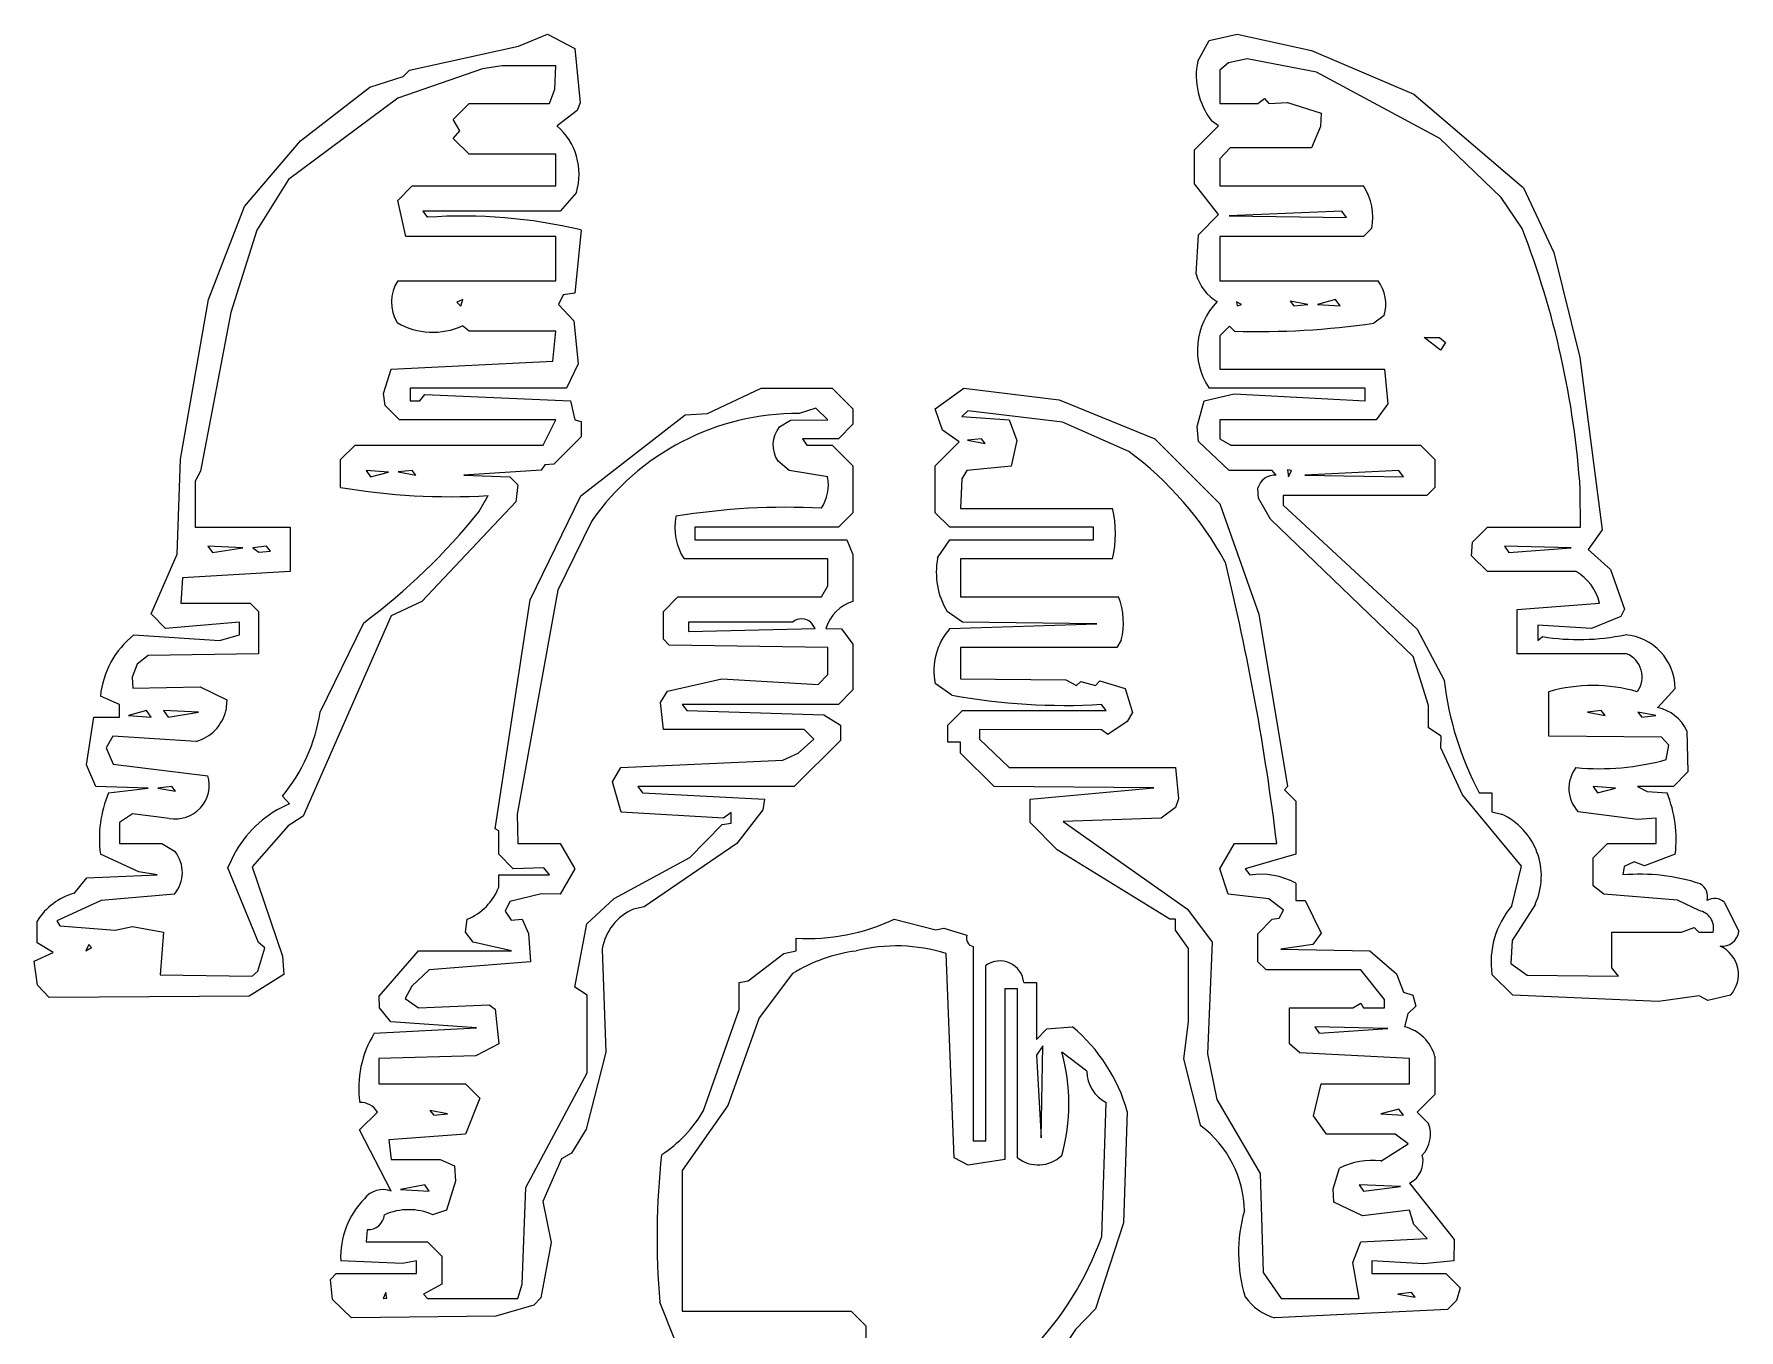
# Model space of a CAD drawing. Header units: millimetres. Extents: x 1.7 to 41.6, y 1.6 to 35.8.
# Drawn here: x 30.14 to 41.56, y 27.15 to 35.84 of the extents above; entities that cross this region are included whole.
import ezdxf

# ---------------------------------------------------------------- set-up
doc = ezdxf.new("R2010")
doc.units = ezdxf.units.MM
doc.linetypes.add('Continuous2', pattern=[0])
doc.layers.add('Unnamed Level 1', color=1, linetype='Continuous')

msp = doc.modelspace()

# ---------------------------------------------------------------- linework, layer by layer
at = {"layer": 'Unnamed Level 1', "color": 1, "linetype": 'Continuous2', "lineweight": -3}
for p, q in [((32.652, 35.593), (33.383, 35.755)), ((33.383, 35.755), (33.578, 35.835)), ((33.578, 35.835), (33.76, 35.738)), ((33.76, 35.738), (33.796, 35.375)), ((37.932, 35.654), (38.008, 35.793)), ((38.008, 35.793), (38.195, 35.835)), ((38.195, 35.835), (38.693, 35.726)), ((33.273, 35.623), (33.142, 35.602)), ((33.633, 35.623), (33.273, 35.623)), ((33.627, 35.466), (33.633, 35.623)), ((38.138, 35.642), (38.08, 35.593)), ((38.262, 35.669), (38.138, 35.642)), ((38.728, 35.581), (38.262, 35.669)), ((38.693, 35.726), (39.38, 35.433)), ((32.388, 35.48), (32.611, 35.55)), ((33.142, 35.602), (32.575, 35.405)), ((32.611, 35.55), (32.652, 35.593)), ((38.08, 35.593), (38.08, 35.369)), ((39.554, 35.136), (38.728, 35.581)), ((32.575, 35.405), (31.842, 34.86)), ((31.923, 35.119), (32.388, 35.48)), ((33.59, 35.369), (33.627, 35.466)), ((38.334, 35.369), (38.38, 35.404)), ((38.38, 35.404), (38.407, 35.369)), ((39.38, 35.433), (40.113, 34.806)), ((32.946, 35.263), (33.052, 35.369)), ((33.052, 35.369), (33.59, 35.369)), ((33.775, 35.323), (33.641, 35.221)), ((33.796, 35.375), (33.775, 35.323)), ((38.08, 35.369), (38.334, 35.369)), ((38.407, 35.369), (38.532, 35.376)), ((38.532, 35.376), (38.758, 35.306)), ((38.758, 35.306), (38.754, 35.215)), ((32.991, 35.186), (32.946, 35.263)), ((32.946, 35.136), (32.991, 35.186)), ((37.911, 35.06), (38.071, 35.221)), ((38.071, 35.221), (38.024, 35.254)), ((38.754, 35.215), (38.694, 35.073)), ((31.549, 34.68), (31.923, 35.119)), ((33.052, 35.03), (32.946, 35.136)), ((37.911, 34.831), (37.911, 35.06)), ((38.15, 35.073), (38.08, 35)), ((38.694, 35.073), (38.15, 35.073)), ((39.965, 34.74), (39.554, 35.136)), ((33.633, 35.03), (33.052, 35.03)), ((33.633, 34.819), (33.633, 35.03)), ((38.08, 35), (38.08, 34.819)), ((31.842, 34.86), (31.63, 34.521)), ((38.071, 34.627), (37.911, 34.831)), ((32.574, 34.721), (32.671, 34.819)), ((32.628, 34.48), (32.574, 34.721)), ((32.671, 34.819), (33.633, 34.819)), ((33.772, 34.774), (33.663, 34.649)), ((38.08, 34.819), (39.042, 34.819)), ((40.104, 34.532), (39.965, 34.74)), ((40.113, 34.806), (40.316, 34.372)), ((31.308, 34.057), (31.549, 34.68)), ((33.663, 34.649), (32.743, 34.649)), ((32.743, 34.649), (32.773, 34.607)), ((37.938, 34.49), (38.071, 34.627)), ((38.897, 34.649), (38.142, 34.617)), ((38.142, 34.617), (38.927, 34.607)), ((38.927, 34.607), (38.897, 34.649)), ((31.63, 34.521), (31.457, 33.97)), ((33.633, 34.48), (32.628, 34.48)), ((33.633, 34.183), (33.633, 34.48)), ((33.802, 34.522), (33.76, 34.099)), ((37.921, 34.226), (37.938, 34.49)), ((39.042, 34.48), (38.08, 34.48)), ((38.08, 34.48), (38.08, 34.183)), ((39.097, 34.534), (39.042, 34.48)), ((40.316, 34.372), (40.491, 33.668)), ((32.574, 34.183), (33.633, 34.183)), ((38.08, 34.183), (39.139, 34.183)), ((31.119, 32.987), (31.308, 34.057)), ((33.01, 34.056), (32.971, 34.039)), ((32.971, 34.039), (32.997, 34.013)), ((32.997, 34.013), (33.01, 34.056)), ((33.682, 34.088), (33.652, 34.024)), ((33.652, 34.024), (33.753, 33.915)), ((33.76, 34.099), (33.682, 34.088)), ((38.226, 34.024), (38.192, 34.042)), ((38.192, 34.042), (38.195, 34.014)), ((38.195, 34.014), (38.226, 34.024)), ((38.669, 34.024), (38.551, 34.045)), ((38.551, 34.045), (38.576, 34.014)), ((38.576, 34.014), (38.669, 34.024)), ((38.855, 34.056), (38.735, 34.024)), ((38.735, 34.024), (38.885, 34.014)), ((38.885, 34.014), (38.855, 34.056)), ((31.457, 33.97), (31.254, 32.908)), ((33.753, 33.915), (33.782, 33.627)), ((39.181, 33.949), (39.111, 33.898)), ((33.052, 33.844), (33.009, 33.881)), ((33.633, 33.844), (33.052, 33.844)), ((33.614, 33.644), (33.633, 33.844)), ((38.144, 33.878), (38.08, 33.814)), ((38.08, 33.814), (38.08, 33.59)), ((38.177, 33.844), (38.144, 33.878)), ((39.558, 33.717), (39.448, 33.802)), ((39.448, 33.802), (39.55, 33.802)), ((39.55, 33.802), (39.591, 33.77)), ((39.591, 33.77), (39.558, 33.717)), ((32.48, 33.428), (32.531, 33.59)), ((32.531, 33.59), (33.614, 33.644)), ((33.782, 33.627), (33.705, 33.463)), ((38.08, 33.59), (39.182, 33.59)), ((39.182, 33.59), (39.205, 33.358)), ((40.491, 33.668), (40.64, 32.513)), ((33.705, 33.463), (32.658, 33.463)), ((32.658, 33.463), (32.658, 33.378)), ((34.649, 33.294), (35.009, 33.463)), ((35.009, 33.463), (35.484, 33.463)), ((35.484, 33.463), (35.623, 33.324)), ((36.174, 33.324), (36.365, 33.463)), ((36.365, 33.463), (37.004, 33.384)), ((39.054, 33.463), (38.008, 33.463)), ((39.054, 33.378), (39.054, 33.463)), ((32.489, 33.348), (32.48, 33.428)), ((32.586, 33.251), (32.489, 33.348)), ((32.658, 33.378), (32.722, 33.378)), ((32.722, 33.378), (32.755, 33.421)), ((32.755, 33.421), (33.732, 33.378)), ((33.732, 33.378), (33.76, 33.251)), ((37.004, 33.384), (37.644, 33.124)), ((37.927, 33.206), (37.974, 33.378)), ((37.974, 33.378), (38.175, 33.425)), ((38.175, 33.425), (39.054, 33.378)), ((39.205, 33.358), (39.127, 33.251)), ((33.633, 33.251), (32.586, 33.251)), ((33.548, 33.082), (33.633, 33.251)), ((33.76, 33.251), (33.802, 33.239)), ((33.801, 32.742), (34.5, 33.285)), ((33.802, 33.239), (33.802, 33.137)), ((34.5, 33.285), (34.649, 33.294)), ((35.13, 33.204), (35.205, 33.248)), ((35.205, 33.248), (35.454, 33.251)), ((35.375, 33.329), (35.263, 33.294)), ((35.454, 33.251), (35.375, 33.329)), ((35.623, 33.324), (35.623, 33.221)), ((36.222, 33.182), (36.174, 33.324)), ((36.392, 33.312), (36.352, 33.273)), ((36.352, 33.273), (36.67, 33.251)), ((37.026, 33.236), (36.392, 33.312)), ((36.67, 33.251), (36.721, 33.112)), ((37.471, 33.039), (37.026, 33.236)), ((39.127, 33.251), (38.08, 33.251)), ((38.08, 33.251), (38.08, 33.124)), ((33.802, 33.137), (33.62, 32.955)), ((35.526, 33.124), (35.285, 33.124)), ((35.285, 33.124), (35.314, 33.082)), ((35.623, 33.221), (35.526, 33.124)), ((36.335, 33.103), (36.222, 33.182)), ((36.483, 33.124), (36.39, 33.114)), ((36.39, 33.114), (36.509, 33.092)), ((36.509, 33.092), (36.483, 33.124)), ((36.721, 33.112), (36.682, 32.94)), ((37.644, 33.124), (38.08, 32.688)), ((37.937, 33.106), (37.927, 33.206)), ((38.08, 33.124), (38.153, 33.082)), ((32.192, 32.985), (32.29, 33.082)), ((32.29, 33.082), (33.548, 33.082)), ((35.314, 33.082), (35.484, 33.082)), ((35.484, 33.082), (35.623, 32.942)), ((36.174, 32.942), (36.335, 33.103)), ((38.143, 32.912), (37.937, 33.106)), ((38.153, 33.082), (39.423, 33.082)), ((39.423, 33.082), (39.52, 32.985)), ((31.097, 32.351), (31.119, 32.987)), ((31.254, 32.908), (31.218, 32.84)), ((32.192, 32.798), (32.192, 32.985)), ((32.512, 32.901), (32.362, 32.912)), ((32.362, 32.912), (32.392, 32.87)), ((32.392, 32.87), (32.512, 32.901)), ((32.671, 32.912), (32.578, 32.902)), ((32.578, 32.902), (32.696, 32.881)), ((32.696, 32.881), (32.671, 32.912)), ((33.535, 32.913), (33.017, 32.881)), ((33.017, 32.881), (33.324, 32.87)), ((33.559, 32.949), (33.535, 32.913)), ((33.62, 32.955), (33.559, 32.949)), ((35.195, 32.912), (35.121, 32.974)), ((35.454, 32.87), (35.195, 32.912)), ((35.623, 32.942), (35.623, 32.628)), ((36.174, 32.628), (36.174, 32.942)), ((36.386, 32.912), (36.351, 32.856)), ((36.682, 32.94), (36.386, 32.912)), ((38.431, 32.912), (38.143, 32.912)), ((38.457, 32.881), (38.431, 32.912)), ((38.559, 32.912), (38.534, 32.915)), ((38.534, 32.915), (38.54, 32.87)), ((38.54, 32.87), (38.559, 32.912)), ((39.279, 32.912), (38.65, 32.881)), ((38.65, 32.881), (39.309, 32.87)), ((39.309, 32.87), (39.279, 32.912)), ((39.52, 32.985), (39.52, 32.798)), ((31.218, 32.84), (31.218, 32.531)), ((33.324, 32.87), (33.378, 32.815)), ((33.378, 32.815), (33.366, 32.701)), ((36.351, 32.856), (36.344, 32.658)), ((38.339, 32.727), (38.335, 32.795)), ((39.52, 32.798), (39.466, 32.743)), ((40.495, 32.531), (40.493, 32.781)), ((33.366, 32.701), (32.736, 32.034)), ((33.118, 32.634), (33.179, 32.743)), ((33.461, 32.045), (33.801, 32.742)), ((36.344, 32.658), (37.36, 32.658)), ((38.08, 32.688), (38.341, 31.949)), ((38.419, 32.586), (38.339, 32.727)), ((39.466, 32.743), (38.504, 32.743)), ((38.504, 32.743), (38.504, 32.68)), ((38.504, 32.68), (39.401, 31.849)), ((33.872, 32.571), (33.647, 32.109)), ((35.623, 32.628), (35.526, 32.531)), ((36.271, 32.531), (36.174, 32.628)), ((39.374, 31.665), (38.419, 32.586)), ((31.218, 32.531), (31.854, 32.531)), ((31.854, 32.531), (31.854, 32.235)), ((35.526, 32.531), (34.564, 32.531)), ((34.564, 32.531), (34.564, 32.447)), ((34.564, 32.447), (35.581, 32.447)), ((35.581, 32.447), (35.623, 32.349)), ((36.19, 32.326), (36.271, 32.446)), ((37.233, 32.531), (36.271, 32.531)), ((36.271, 32.446), (37.233, 32.447)), ((37.233, 32.447), (37.233, 32.531)), ((39.766, 32.341), (39.772, 32.431)), ((39.772, 32.431), (39.872, 32.531)), ((39.872, 32.531), (40.495, 32.531)), ((40.64, 32.513), (40.546, 32.383)), ((30.922, 31.951), (31.097, 32.351)), ((31.538, 32.394), (31.303, 32.404)), ((31.303, 32.404), (31.333, 32.362)), ((31.333, 32.362), (31.538, 32.394)), ((31.696, 32.404), (31.604, 32.393)), ((31.604, 32.393), (31.645, 32.365)), ((31.645, 32.365), (31.722, 32.372)), ((31.722, 32.372), (31.696, 32.404)), ((35.454, 32.319), (34.492, 32.319)), ((35.454, 32.138), (35.454, 32.319)), ((35.623, 32.349), (35.623, 32.035)), ((37.36, 32.319), (36.344, 32.319)), ((36.344, 32.319), (36.344, 32.065)), ((39.872, 32.235), (39.766, 32.341)), ((40.433, 32.393), (39.986, 32.404)), ((39.986, 32.404), (40.016, 32.362)), ((40.016, 32.362), (40.433, 32.393)), ((40.546, 32.383), (40.696, 32.249)), ((31.854, 32.235), (31.133, 32.192)), ((40.465, 32.235), (39.872, 32.235)), ((40.696, 32.249), (40.79, 31.982)), ((31.133, 32.192), (31.121, 32.023)), ((33.647, 32.109), (33.373, 30.61)), ((35.412, 32.065), (35.454, 32.138)), ((31.121, 32.023), (31.587, 32.023)), ((31.587, 32.023), (31.642, 31.968)), ((31.642, 31.968), (31.642, 31.684)), ((32.736, 32.034), (32.531, 31.939)), ((33.227, 30.512), (33.461, 32.045)), ((34.353, 31.968), (34.45, 32.065)), ((34.353, 31.781), (34.353, 31.968)), ((34.45, 32.065), (35.412, 32.065)), ((36.344, 32.065), (37.402, 32.065)), ((40.071, 31.981), (40.622, 32.023)), ((40.071, 31.684), (40.071, 31.981)), ((40.79, 31.982), (40.766, 31.933)), ((31.019, 31.854), (30.922, 31.951)), ((31.515, 31.896), (31.019, 31.854)), ((31.515, 31.811), (31.515, 31.896)), ((32.531, 31.939), (31.941, 30.596)), ((32.055, 31.292), (32.347, 31.892)), ((35.221, 31.896), (34.522, 31.896)), ((34.522, 31.896), (34.522, 31.832)), ((34.522, 31.832), (35.369, 31.854)), ((35.369, 31.854), (35.342, 31.894)), ((35.442, 31.854), (35.546, 31.85)), ((36.356, 31.896), (36.253, 31.967)), ((36.271, 31.853), (37.256, 31.885)), ((37.256, 31.885), (36.356, 31.896)), ((38.341, 31.949), (38.534, 30.795)), ((40.569, 31.853), (40.209, 31.876)), ((40.209, 31.876), (40.209, 31.773)), ((40.766, 31.933), (40.569, 31.853)), ((30.807, 31.811), (31.381, 31.772)), ((31.381, 31.772), (31.515, 31.811)), ((34.392, 31.741), (34.353, 31.781)), ((35.454, 31.726), (34.392, 31.741)), ((35.546, 31.85), (35.623, 31.748)), ((35.623, 31.748), (35.623, 31.442)), ((37.419, 31.775), (37.39, 31.726)), ((39.401, 31.849), (39.582, 31.507)), ((40.209, 31.773), (40.241, 31.799)), ((30.904, 31.672), (30.83, 31.614)), ((31.642, 31.684), (30.904, 31.672)), ((35.454, 31.544), (35.454, 31.726)), ((37.39, 31.726), (36.344, 31.726)), ((36.344, 31.726), (36.344, 31.515)), ((39.477, 31.338), (39.374, 31.665)), ((40.804, 31.684), (40.071, 31.684)), ((30.83, 31.614), (30.795, 31.528)), ((30.795, 31.528), (30.801, 31.454)), ((34.381, 31.433), (34.745, 31.517)), ((34.745, 31.517), (35.389, 31.477)), ((35.389, 31.477), (35.454, 31.544)), ((36.344, 31.515), (37.049, 31.509)), ((30.71, 31.345), (30.583, 31.4)), ((30.801, 31.454), (31.251, 31.463)), ((31.251, 31.463), (31.43, 31.375)), ((34.333, 31.358), (34.381, 31.433)), ((35.623, 31.442), (35.526, 31.345)), ((36.284, 31.406), (36.174, 31.485)), ((37.049, 31.509), (37.121, 31.472)), ((37.121, 31.472), (37.15, 31.498)), ((37.15, 31.498), (37.248, 31.472)), ((37.248, 31.472), (37.276, 31.503)), ((37.276, 31.503), (37.445, 31.451)), ((37.445, 31.451), (37.496, 31.291)), ((40.283, 31.133), (40.283, 31.43)), ((40.876, 31.43), (40.876, 31.43)), ((41.129, 31.451), (41.012, 31.324)), ((41.129, 31.451), (41.129, 31.451)), ((30.71, 31.26), (30.71, 31.345)), ((30.892, 31.303), (30.772, 31.271)), ((30.922, 31.26), (30.892, 31.303)), ((31.241, 31.292), (31.006, 31.303)), ((31.006, 31.303), (31.036, 31.26)), ((31.036, 31.26), (31.241, 31.292)), ((31.43, 31.375), (31.423, 31.302)), ((34.353, 31.176), (34.333, 31.358)), ((35.526, 31.345), (34.48, 31.345)), ((34.48, 31.345), (34.51, 31.303)), ((34.51, 31.303), (35.427, 31.275)), ((36.259, 31.206), (36.356, 31.303)), ((36.356, 31.303), (37.318, 31.303)), ((37.318, 31.303), (37.288, 31.345)), ((37.496, 31.291), (37.459, 31.231)), ((39.478, 31.188), (39.477, 31.338)), ((40.634, 31.303), (40.541, 31.292)), ((40.541, 31.292), (40.66, 31.271)), ((40.66, 31.271), (40.634, 31.303)), ((40.999, 31.271), (40.88, 31.292)), ((40.88, 31.292), (40.906, 31.26)), ((30.49, 30.939), (30.54, 31.26)), ((30.54, 31.26), (30.71, 31.26)), ((30.772, 31.271), (30.922, 31.26)), ((35.297, 31.176), (34.353, 31.176)), ((35.36, 31.112), (35.297, 31.176)), ((35.427, 31.275), (35.539, 31.206)), ((35.539, 31.206), (35.539, 31.103)), ((36.259, 31.091), (36.259, 31.206)), ((37.288, 31.175), (36.471, 31.176)), ((36.471, 31.176), (36.471, 31.112)), ((37.329, 31.144), (37.288, 31.175)), ((37.459, 31.231), (37.329, 31.144)), ((39.563, 31.133), (39.478, 31.188)), ((40.906, 31.26), (40.999, 31.271)), ((30.667, 31.133), (30.622, 31.054)), ((31.224, 31.097), (30.667, 31.133)), ((35.539, 31.103), (35.23, 30.795)), ((35.255, 31.018), (35.36, 31.112)), ((36.344, 31.091), (36.259, 31.091)), ((36.344, 31.019), (36.344, 31.091)), ((36.471, 31.112), (36.67, 30.922)), ((39.559, 31.053), (39.563, 31.133)), ((41.038, 31.126), (40.283, 31.133)), ((41.087, 31.071), (41.038, 31.126)), ((41.07, 30.976), (41.087, 31.071)), ((41.208, 31.168), (41.215, 30.892)), ((30.622, 31.054), (30.669, 30.944)), ((30.669, 30.944), (31.303, 30.867)), ((34.069, 30.922), (35.154, 30.971)), ((35.154, 30.971), (35.255, 31.018)), ((36.568, 30.795), (36.344, 31.019)), ((39.704, 30.738), (39.559, 31.053)), ((30.553, 30.795), (30.49, 30.939)), ((34.013, 30.827), (34.069, 30.922)), ((34.071, 30.622), (34.013, 30.827)), ((36.67, 30.922), (37.784, 30.922)), ((37.784, 30.922), (37.802, 30.713)), ((41.215, 30.892), (41.118, 30.795)), ((30.902, 30.784), (30.553, 30.795)), ((30.638, 30.752), (30.902, 30.784)), ((31.061, 30.795), (30.968, 30.784)), ((30.968, 30.784), (31.087, 30.763)), ((31.087, 30.763), (31.061, 30.795)), ((31.849, 30.678), (31.802, 30.731)), ((35.23, 30.795), (34.183, 30.795)), ((34.183, 30.795), (34.213, 30.752)), ((34.213, 30.752), (35.03, 30.71)), ((37.637, 30.785), (36.568, 30.795)), ((36.809, 30.71), (37.637, 30.785)), ((37.802, 30.713), (37.784, 30.653)), ((38.534, 30.795), (38.513, 30.773)), ((38.513, 30.773), (38.588, 30.697)), ((40.099, 30.26), (39.704, 30.738)), ((39.817, 30.752), (39.902, 30.752)), ((39.902, 30.752), (39.902, 30.625)), ((40.729, 30.783), (40.579, 30.794)), ((40.579, 30.794), (40.609, 30.752)), ((40.609, 30.752), (40.729, 30.783)), ((41.118, 30.795), (40.876, 30.795)), ((40.876, 30.795), (40.941, 30.761)), ((40.941, 30.761), (41.075, 30.752)), ((30.798, 30.611), (30.71, 30.553)), ((31.043, 30.581), (30.798, 30.611)), ((33.373, 30.61), (33.378, 30.413)), ((34.756, 30.583), (34.071, 30.622)), ((34.808, 30.621), (34.756, 30.583)), ((34.808, 30.55), (34.808, 30.621)), ((35.02, 30.638), (34.845, 30.412)), ((35.03, 30.71), (35.02, 30.638)), ((36.809, 30.553), (36.809, 30.71)), ((37.784, 30.653), (37.687, 30.583)), ((38.588, 30.697), (38.588, 30.341)), ((39.902, 30.625), (39.966, 30.61)), ((40.878, 30.573), (40.48, 30.625)), ((30.71, 30.553), (30.71, 30.413)), ((31.84, 30.532), (31.599, 30.256)), ((31.941, 30.596), (31.84, 30.532)), ((33.251, 30.498), (33.227, 30.512)), ((33.251, 30.341), (33.251, 30.498)), ((34.53, 30.32), (34.746, 30.54)), ((34.746, 30.54), (34.808, 30.55)), ((36.991, 30.371), (36.809, 30.553)), ((37.687, 30.583), (37.03, 30.561)), ((37.03, 30.561), (37.863, 29.973)), ((41.003, 30.583), (40.878, 30.573)), ((41.003, 30.413), (41.003, 30.583)), ((30.71, 30.413), (30.994, 30.413)), ((30.994, 30.413), (31.083, 30.359)), ((33.378, 30.413), (33.663, 30.413)), ((33.663, 30.413), (33.76, 30.244)), ((34.845, 30.412), (34.225, 29.988)), ((37.745, 29.907), (36.991, 30.371)), ((38.08, 30.244), (38.177, 30.413)), ((38.177, 30.413), (38.461, 30.413)), ((40.579, 30.316), (40.676, 30.413)), ((40.676, 30.413), (41.003, 30.413)), ((30.841, 30.224), (30.583, 30.341)), ((31.436, 30.25), (31.49, 30.362)), ((31.599, 30.256), (31.802, 29.659)), ((33.348, 30.244), (33.251, 30.341)), ((34.023, 30.045), (34.53, 30.32)), ((38.588, 30.341), (38.25, 30.244)), ((40.036, 29.995), (40.099, 30.26)), ((40.579, 30.129), (40.579, 30.316)), ((40.788, 30.258), (40.779, 30.202)), ((40.855, 30.289), (40.788, 30.258)), ((40.924, 30.264), (40.855, 30.289)), ((41.13, 30.341), (40.924, 30.264)), ((30.407, 30.079), (30.492, 30.184)), ((30.492, 30.184), (30.964, 30.202)), ((30.964, 30.202), (30.841, 30.224)), ((31.642, 29.749), (31.436, 30.25)), ((33.251, 30.121), (33.251, 30.202)), ((33.251, 30.202), (33.59, 30.202)), ((33.553, 30.251), (33.348, 30.244)), ((33.59, 30.202), (33.553, 30.251)), ((33.76, 30.244), (33.663, 30.074)), ((38.135, 30.074), (38.08, 30.244)), ((38.25, 30.244), (38.28, 30.202)), ((38.588, 30.147), (38.588, 30.032)), ((30.588, 30.032), (30.291, 29.894)), ((31.079, 30.074), (30.588, 30.032)), ((33.538, 30.076), (33.326, 30.024)), ((33.663, 30.074), (33.538, 30.076)), ((33.841, 29.874), (34.023, 30.045)), ((38.408, 30.043), (38.135, 30.074)), ((38.506, 29.967), (38.408, 30.043)), ((38.588, 30.032), (38.652, 30.032)), ((38.652, 30.032), (38.758, 29.812)), ((40.651, 30.073), (40.579, 30.129)), ((41.145, 30.034), (40.651, 30.073)), ((41.289, 29.963), (41.145, 30.034)), ((33.326, 30.024), (33.294, 29.959)), ((33.294, 29.959), (33.335, 29.899)), ((34.225, 29.988), (34.154, 29.973)), ((37.863, 29.973), (38.028, 29.752)), ((38.431, 29.905), (38.477, 29.913)), ((38.477, 29.913), (38.506, 29.967)), ((40.193, 30.007), (40.038, 29.762)), ((41.46, 30.018), (41.556, 29.823)), ((30.159, 29.747), (30.159, 29.893)), ((30.291, 29.894), (30.311, 29.862)), ((30.311, 29.862), (30.681, 29.832)), ((30.681, 29.832), (30.799, 29.857)), ((30.799, 29.857), (31.006, 29.82)), ((31.006, 29.82), (30.983, 29.534)), ((33.028, 29.82), (33.04, 29.905)), ((33.08, 29.751), (33.028, 29.82)), ((33.335, 29.899), (33.408, 29.905)), ((33.408, 29.905), (33.451, 29.811)), ((33.451, 29.811), (33.463, 29.621)), ((33.76, 29.451), (33.841, 29.874)), ((35.899, 29.905), (36.177, 29.834)), ((36.177, 29.834), (36.232, 29.846)), ((36.232, 29.846), (36.386, 29.799)), ((37.784, 29.905), (37.745, 29.907)), ((37.784, 29.833), (37.784, 29.905)), ((37.871, 29.709), (37.784, 29.833)), ((38.334, 29.808), (38.431, 29.905)), ((38.334, 29.621), (38.334, 29.808)), ((38.758, 29.812), (38.703, 29.736)), ((40.706, 29.579), (40.706, 29.82)), ((40.706, 29.82), (41.172, 29.82)), ((41.172, 29.82), (41.257, 29.85)), ((41.257, 29.85), (41.287, 29.82)), ((41.287, 29.82), (41.384, 29.82)), ((30.267, 29.682), (30.159, 29.747)), ((30.505, 29.736), (30.486, 29.693)), ((30.486, 29.693), (30.524, 29.716)), ((30.524, 29.716), (30.505, 29.736)), ((31.637, 29.558), (31.684, 29.714)), ((31.684, 29.714), (31.642, 29.749)), ((32.451, 29.391), (32.713, 29.693)), ((32.713, 29.693), (33.336, 29.693)), ((33.336, 29.693), (33.08, 29.751)), ((33.943, 29.706), (33.968, 29.015)), ((35.16, 29.676), (35.242, 29.693)), ((35.242, 29.693), (35.242, 29.778)), ((36.428, 29.723), (36.428, 28.422)), ((37.87, 29.218), (37.871, 29.709)), ((38.028, 29.752), (37.998, 29.005)), ((38.703, 29.736), (38.489, 29.706)), ((38.489, 29.706), (39.084, 29.693)), ((39.084, 29.693), (39.262, 29.539)), ((40.038, 29.762), (40.029, 29.609)), ((30.139, 29.625), (30.267, 29.682)), ((30.161, 29.465), (30.139, 29.625)), ((31.802, 29.659), (31.811, 29.536)), ((33.463, 29.621), (32.785, 29.566)), ((34.921, 29.492), (35.16, 29.676)), ((36.301, 28.308), (36.247, 29.675)), ((36.513, 28.422), (36.513, 29.596)), ((38.389, 29.566), (38.334, 29.621)), ((40.029, 29.609), (40.137, 29.53)), ((40.749, 29.524), (40.706, 29.579)), ((30.241, 29.382), (30.161, 29.465)), ((30.983, 29.534), (31.599, 29.524)), ((31.811, 29.536), (31.58, 29.39)), ((31.599, 29.524), (31.637, 29.558)), ((32.668, 29.458), (32.625, 29.375)), ((32.785, 29.566), (32.668, 29.458)), ((34.861, 29.481), (34.921, 29.492)), ((34.861, 29.3), (34.861, 29.481)), ((35.219, 29.542), (34.994, 29.245)), ((36.767, 29.481), (36.852, 29.481)), ((36.852, 29.481), (36.852, 29.1)), ((39.024, 29.566), (38.389, 29.566)), ((39.182, 29.368), (39.024, 29.566)), ((39.262, 29.539), (39.309, 29.418)), ((40.041, 29.397), (39.902, 29.536)), ((40.137, 29.53), (40.749, 29.524)), ((31.58, 29.39), (30.241, 29.382)), ((32.453, 29.311), (32.451, 29.391)), ((32.625, 29.375), (32.713, 29.312)), ((33.844, 29.397), (33.76, 29.451)), ((33.844, 28.876), (33.844, 29.397)), ((36.725, 29.439), (36.64, 29.439)), ((36.64, 29.439), (36.64, 28.295)), ((36.725, 28.308), (36.725, 29.439)), ((38.97, 29.312), (39.024, 29.343)), ((39.024, 29.343), (39.042, 29.312)), ((39.182, 29.312), (39.182, 29.368)), ((39.309, 29.418), (39.372, 29.397)), ((39.372, 29.397), (39.393, 29.324)), ((41.018, 29.355), (40.041, 29.397)), ((41.289, 29.393), (41.018, 29.355)), ((41.348, 29.361), (41.289, 29.393)), ((41.499, 29.397), (41.348, 29.361)), ((32.527, 29.219), (32.453, 29.311)), ((32.713, 29.312), (33.187, 29.333)), ((33.187, 29.333), (33.226, 29.304)), ((33.226, 29.304), (33.251, 29.07)), ((34.623, 28.624), (34.861, 29.3)), ((34.994, 29.245), (34.786, 28.657)), ((38.546, 29.07), (38.546, 29.312)), ((38.546, 29.312), (38.97, 29.312)), ((39.042, 29.312), (39.182, 29.312)), ((39.338, 29.272), (39.317, 29.185)), ((39.393, 29.324), (39.338, 29.272)), ((32.417, 29.143), (33.101, 29.179)), ((33.101, 29.179), (32.527, 29.219)), ((36.852, 29.1), (36.922, 29.172)), ((36.922, 29.172), (37.094, 29.185)), ((37.838, 28.97), (37.87, 29.218)), ((39.205, 29.174), (38.716, 29.185)), ((38.716, 29.185), (38.746, 29.143)), ((38.746, 29.143), (39.205, 29.174)), ((33.251, 29.07), (33.098, 28.991)), ((33.968, 29.015), (33.837, 28.5)), ((36.894, 29.058), (36.852, 28.994)), ((36.884, 28.442), (36.894, 29.058)), ((37.19, 28.888), (37.021, 29.015)), ((37.998, 29.005), (38.06, 28.699)), ((38.615, 29.011), (38.546, 29.07)), ((39.351, 28.973), (38.615, 29.011)), ((33.098, 28.991), (32.447, 28.973)), ((32.447, 28.973), (32.447, 28.804)), ((36.852, 28.994), (36.884, 28.442)), ((37.19, 28.888), (37.19, 28.888)), ((37.953, 28.52), (37.838, 28.97)), ((39.351, 28.804), (39.351, 28.973)), ((39.52, 28.986), (39.52, 28.731)), ((32.447, 28.804), (33.027, 28.804)), ((33.027, 28.804), (33.124, 28.707)), ((33.433, 28.109), (33.844, 28.876)), ((38.706, 28.589), (38.758, 28.804)), ((38.758, 28.804), (39.351, 28.804)), ((33.124, 28.707), (33.027, 28.465)), ((34.786, 28.657), (34.48, 28.223)), ((37.289, 27.781), (37.318, 28.677)), ((38.06, 28.699), (38.349, 28.202)), ((39.52, 28.731), (39.402, 28.613)), ((32.319, 28.495), (32.438, 28.613)), ((32.908, 28.602), (32.79, 28.624)), ((32.79, 28.624), (32.815, 28.592)), ((32.815, 28.592), (32.908, 28.602)), ((37.46, 28.618), (37.435, 27.871)), ((38.795, 28.465), (38.706, 28.589)), ((39.279, 28.634), (39.159, 28.603)), ((39.159, 28.603), (39.309, 28.592)), ((39.309, 28.592), (39.279, 28.634)), ((39.402, 28.613), (39.478, 28.537)), ((32.531, 28.084), (32.319, 28.495)), ((33.027, 28.465), (32.514, 28.427)), ((33.837, 28.5), (33.738, 28.338)), ((39.254, 28.465), (38.795, 28.465)), ((39.342, 28.401), (39.254, 28.465)), ((32.514, 28.427), (32.531, 28.295)), ((33.738, 28.338), (33.671, 28.3)), ((36.428, 28.422), (36.513, 28.422)), ((39.158, 28.286), (39.342, 28.401)), ((32.531, 28.295), (32.858, 28.295)), ((32.858, 28.295), (32.955, 28.253)), ((32.955, 28.253), (32.961, 28.151)), ((33.671, 28.3), (33.547, 28.014)), ((34.48, 28.223), (34.48, 27.279)), ((36.395, 28.258), (36.301, 28.308)), ((36.64, 28.295), (36.395, 28.258)), ((38.349, 28.202), (38.37, 27.54)), ((38.839, 28.1), (38.882, 28.238)), ((32.755, 28.126), (32.593, 28.094)), ((32.593, 28.094), (32.785, 28.084)), ((32.785, 28.084), (32.755, 28.126)), ((32.961, 28.151), (32.9, 27.957)), ((33.408, 27.462), (33.433, 28.109)), ((38.843, 28.011), (38.839, 28.1)), ((39.289, 28.115), (39.012, 28.126)), ((39.012, 28.126), (39.042, 28.084)), ((39.042, 28.084), (39.289, 28.115)), ((39.351, 28.138), (39.649, 27.761)), ((33.547, 28.014), (33.601, 27.741)), ((39.036, 27.919), (38.843, 28.011)), ((32.485, 27.925), (32.485, 27.925)), ((32.9, 27.957), (32.808, 27.925)), ((37.435, 27.871), (37.247, 27.295)), ((39.351, 27.956), (39.036, 27.919)), ((39.38, 27.861), (39.351, 27.956)), ((39.469, 27.766), (39.38, 27.861)), ((32.369, 27.826), (32.362, 27.745)), ((32.362, 27.745), (32.773, 27.745)), ((32.773, 27.745), (32.87, 27.648)), ((38.971, 27.607), (39.024, 27.745)), ((39.024, 27.745), (39.469, 27.766)), ((39.649, 27.761), (39.647, 27.618)), ((32.87, 27.648), (32.87, 27.461)), ((33.601, 27.741), (33.532, 27.369)), ((32.123, 27.493), (32.162, 27.533)), ((32.162, 27.533), (32.701, 27.533)), ((32.606, 27.6), (32.192, 27.618)), ((32.701, 27.618), (32.606, 27.6)), ((32.701, 27.533), (32.701, 27.618)), ((38.37, 27.54), (38.491, 27.364)), ((39.012, 27.364), (38.971, 27.607)), ((39.443, 27.597), (39.097, 27.618)), ((39.097, 27.618), (39.097, 27.533)), ((39.097, 27.533), (39.593, 27.533)), ((39.647, 27.618), (39.443, 27.597)), ((39.593, 27.533), (39.69, 27.436)), ((32.138, 27.358), (32.123, 27.493)), ((32.495, 27.406), (32.476, 27.364)), ((32.502, 27.368), (32.495, 27.406)), ((32.87, 27.461), (32.747, 27.395)), ((33.378, 27.364), (33.408, 27.462)), ((39.363, 27.406), (39.271, 27.395)), ((39.389, 27.374), (39.363, 27.406)), ((39.69, 27.436), (39.665, 27.351)), ((32.264, 27.236), (32.138, 27.358)), ((32.476, 27.364), (32.502, 27.368)), ((32.747, 27.395), (32.773, 27.364)), ((32.773, 27.364), (33.378, 27.364)), ((33.485, 27.321), (33.231, 27.246)), ((33.532, 27.369), (33.485, 27.321)), ((34.429, 27.088), (34.33, 27.341)), ((37.247, 27.295), (37.114, 27.157)), ((39.605, 27.291), (38.448, 27.236)), ((38.491, 27.364), (39.012, 27.364)), ((39.271, 27.395), (39.389, 27.374)), ((39.665, 27.351), (39.605, 27.291)), ((33.231, 27.246), (32.264, 27.236)), ((34.48, 27.279), (35.611, 27.279)), ((35.611, 27.279), (35.708, 27.182)), ((35.708, 27.182), (35.708, 26.995)), ((37.114, 27.157), (36.937, 26.893))]:
    msp.add_line(p, q, dxfattribs=at)
for centre, radius, start, end in [((38.419, 35.556), 0.497, 168.572, 217.3327), ((33.361, 34.896), 0.428, 343.4033, 49.2651), ((38.704, 34.606), 0.4, 349.6281, 32.2157), ((33.009, 31.198), 3.418, 76.5895, 93.966), ((34.566, 32.383), 5.941, 3.8422, 21.2085), ((32.796, 34.04), 0.264, 147.2824, 211.4949), ((38.214, 34.305), 0.303, 195.112, 240.2053), ((38.929, 34.025), 0.263, 343.273, 37.0777), ((38.391, 33.719), 0.461, 135.4134, 213.7339), ((32.81, 34.317), 0.479, 240.0394, 294.4704), ((38.326, 39.368), 5.526, 268.453, 278.165), ((35.254, 31.611), 1.683, 89.707, 145.2213), ((35.28, 33.083), 0.193, 141.1148, 214.404), ((36.109, 31.201), 2.287, 28.6241, 53.4628), ((38.448, 32.764), 0.117, 85.5642, 164.797), ((32.93, 37.161), 4.425, 260.3979, 273.2231), ((35.165, 32.817), 0.293, 327.1789, 10.4098), ((35.172, 28.166), 4.499, 86.9395, 99.4007), ((36.688, 32.489), 0.693, 345.848, 14.152), ((29.786, 35.325), 4.283, 306.7265, 321.0774), ((34.83, 32.532), 0.4, 169.6315, 212.2142), ((36.694, 32.229), 0.513, 169.16, 210.7463), ((22.273, 28.431), 16.309, 6.9817, 13.7137), ((40.298, 31.947), 0.333, 13.1839, 59.8617), ((35.707, 31.77), 0.278, 107.6365, 162.3622), ((36.952, 31.893), 0.482, 345.8143, 20.8963), ((35.28, 31.824), 0.0935, 48.7504, 129.3562), ((31.186, 31.338), 0.606, 128.6916, 174.1267), ((36.59, 31.572), 0.425, 138.6662, 191.8017), ((40.483, 33.278), 1.499, 260.7153, 281.9782), ((40.765, 31.449), 0.364, 0.3455, 85.3879), ((40.74, 31.529), 0.168, 323.9639, 67.6894), ((37.041, 35.566), 4.228, 259.6917, 273.3547), ((41.702, 31.753), 2.134, 186.6108, 207.9676), ((40.579, 30.381), 1.09, 74.2021, 105.7787), ((31.15, 31.368), 0.281, 285.3293, 346.3721), ((30.918, 31.467), 1.15, 320.2071, 351.2443), ((40.949, 31.044), 0.287, 25.6207, 77.3459), ((40.621, 32.589), 1.675, 264.6528, 285.5485), ((31.084, 30.805), 0.228, 259.652, 15.8004), ((40.644, 30.782), 0.227, 142.0532, 223.7306), ((31.355, 30.447), 0.779, 156.9411, 187.8147), ((40.301, 30.439), 0.835, 353.243, 22.0011), ((32.158, 29.965), 0.778, 113.4425, 149.2675), ((39.778, 30.195), 0.455, 335.5919, 65.6658), ((30.907, 30.219), 0.225, 319.9095, 38.4824), ((38.354, 29.726), 0.481, 60.9165, 98.8355), ((40.894, 28.904), 1.303, 71.9627, 95.0415), ((41.247, 30.058), 0.0989, 344.7911, 59.3467), ((30.522, 29.668), 0.427, 105.5938, 148.1464), ((32.901, 30.252), 0.373, 291.8239, 339.5174), ((41.391, 29.944), 0.101, 47.0018, 119.4649), ((34.294, 29.646), 0.356, 113.1408, 170.2229), ((40.475, 29.618), 0.579, 139.3416, 188.1085), ((41.268, 29.846), 0.119, 347.2533, 79.9418), ((35.32, 31.138), 1.362, 266.7209, 295.16), ((36.44, 29.779), 0.0572, 159.5723, 258.28), ((41.441, 29.84), 0.116, 264.8429, 351.349), ((35.778, 28.641), 1.06, 97.2074, 121.8272), ((35.914, 28.627), 1.1, 72.3988, 104.1759), ((41.346, 29.536), 0.207, 317.6219, 65.8018), ((36.607, 29.465), 0.161, 5.581, 125.6907), ((33.02, 28.773), 0.707, 148.4515, 187.7961), ((36.349, 28.302), 1.155, 15.8559, 49.8289), ((39.247, 28.91), 0.284, 15.4911, 75.6494), ((35.796, 28.669), 1.273, 344.224, 15.7759), ((37.429, 28.889), 0.239, 180.2784, 242.2751), ((32.327, 28.549), 0.129, 30.0097, 93.4445), ((33.852, 29.075), 0.893, 303.2834, 329.6951), ((37.522, 27.94), 0.723, 0.9104, 53.4218), ((39.285, 28.465), 0.206, 317.0932, 20.4952), ((39.425, 27.773), 5.114, 173.765, 184.8417), ((36.864, 28.486), 0.226, 231.9424, 313.8596), ((39.277, 28.284), 0.164, 296.794, 14.3184), ((39.097, 27.819), 0.471, 82.5589, 117.1726), ((32.475, 27.94), 0.155, 68.6074, 143.0312), ((32.749, 27.643), 0.557, 135.5321, 182.5408), ((32.374, 27.938), 0.112, 267.6961, 353.2626), ((32.647, 27.562), 0.398, 66.0571, 113.9784), ((39.214, 27.672), 1.009, 163.9345, 197.0614), ((35.299, 28.489), 2.112, 315.6381, 340.4182), ((38.547, 27.586), 0.364, 215.2547, 254.2205)]:
    msp.add_arc(centre, radius, start, end, dxfattribs=at)

doc.saveas('drawing.dxf')
